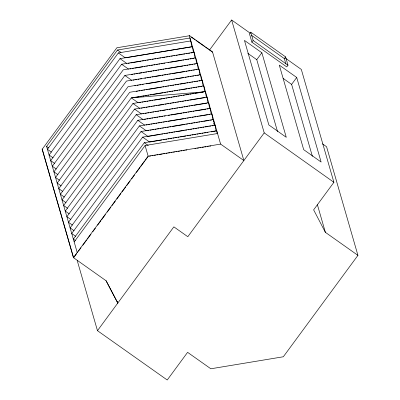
<?xml version="1.0" encoding="UTF-8"?>
<svg xmlns="http://www.w3.org/2000/svg" width="400" height="400" viewBox="0 0 400 400"><rect width="100%" height="100%" fill="white"/><g stroke="black" fill="none" stroke-linecap="round" stroke-linejoin="round"><path stroke-width="0.6" d="M77.29 252.78L46.59 146.41L117.51 50.015L189.985 38.005L190.55 41.56M125.945 57.755L191.77 46.835L190.825 40.915L118.35 52.925L47.43 149.32L51.415 152.14M190.955 52.955L193.415 52.55L192.47 46.625L120 58.635L49.08 155.03L53.065 157.85M195.035 58.155L194.09 52.23L121.62 64.245L50.695 160.64L54.685 163.455M198.27 69.365L197.325 63.445L124.855 75.455L53.93 171.85L57.92 174.67M206.36 97.395L205.415 91.475L132.945 103.485L62.025 199.88L66.01 202.7M207.98 103L207.035 97.08L134.56 109.09L63.64 205.485L67.63 208.305M209.6 108.61L208.655 102.685L136.18 114.695L65.26 211.09L69.245 213.91M211.215 114.215L210.27 108.29L137.8 120.3L66.875 216.695L70.865 219.515M212.835 119.82L211.89 113.895L139.415 125.91L68.495 222.305L72.48 225.12M213.805 123.185L214.45 125.425L213.495 119.495L141.035 131.515L70.115 227.91L74.1 230.725M216.07 131.03L215.125 125.11L142.655 137.12L71.73 233.515L75.72 236.335M209.54 50.03L231.63 20L250.45 33.35M217.215 133.675L216.745 130.715L144.27 142.725L73.35 239.12L75.345 240.53M74.16 241.925L145.08 145.53L217.55 133.52M117.9 303.3L106.16 280.81L73.435 257.635L148.045 156.225L220.605 144.095L243.86 160.535L212.495 51.86L189.235 35.42L220.605 144.095M76.555 253.78L73.6 257.795L42.25 149.185L116.865 47.77L189.335 35.76M78.4 251.27L80.985 247.755M82.83 245.245L86.525 240.225M87.265 239.22L90.96 234.2M92.805 231.69L95.39 228.175M97.605 225.165L100.93 220.645M101.67 219.64L105.365 214.62M107.21 212.11L110.905 207.09M112.015 205.585L115.335 201.065M116.815 199.06L120.88 193.535M121.985 192.03L125.68 187.01M126.79 185.5L130.115 180.985M131.59 178.975L134.545 174.96M136.39 172.45L140.085 167.43M140.825 166.425L144.52 161.405M145.255 160.4L147.845 156.885M322.515 143.865L326.585 146.745L357.935 255.355L283.32 356.77L210.85 368.78L187.59 352.34L167.24 380L97.47 330.68L173.86 226.85L187.815 236.71L264.21 132.88L231.63 20M285.55 58.25L301.32 69.435L333.9 182.31L313.635 209.855L325.375 232.34L357.935 255.355M250.75 32.175L249.49 33.88L251.895 42.195L286.735 66.915L287.995 65.21L285.595 56.89L250.75 32.175L253.15 40.495L287.995 65.21M251.895 42.195L253.15 40.495M277.54 131.62L256.77 59.67L261.87 52.76L244.45 40.405L268.85 124.945L286.27 137.305L261.87 52.76M285.88 63.945L284.335 58.595L285.595 56.89M312.385 156.34L291.615 84.385L296.715 77.48L279.29 65.12L303.695 149.665L321.115 162.025L296.715 77.48M128.205 63.365L129.44 63.16M130.67 62.955L141.125 61.22M142.355 61.02L143.585 60.815M144.815 60.61L146.05 60.405M147.28 60.2L148.51 60M149.74 59.795L150.97 59.59M152.2 59.385L153.43 59.18M154.66 58.975L155.89 58.775M157.12 58.57L158.35 58.365M159.58 58.16L160.81 57.955M162.045 57.755L165.12 57.245M166.35 57.04L167.58 56.835M168.81 56.63L170.04 56.425M171.27 56.22L172.5 56.02M173.73 55.815L174.96 55.61M176.19 55.405L177.42 55.2M178.655 55L182.345 54.385M183.575 54.18L184.805 53.975M186.035 53.775L187.265 53.57M188.495 53.365L189.725 53.16M129.825 68.97L131.055 68.765M132.285 68.565L133.515 68.36M134.745 68.155L142.745 66.83M143.975 66.625L145.205 66.42M146.435 66.215L147.665 66.01M148.895 65.81L150.125 65.605M151.355 65.4L152.585 65.195M153.82 64.99L155.05 64.785M156.28 64.585L157.51 64.38M158.74 64.175L159.97 63.97M161.2 63.765L162.43 63.565M163.66 63.36L164.89 63.155M167.965 62.645L169.195 62.44M170.43 62.235L181.5 60.4M182.73 60.195L183.96 59.99M185.19 59.785L186.425 59.585M187.655 59.38L188.885 59.175M190.115 58.97L191.345 58.765M192.575 58.565L193.805 58.36M131.445 74.575L132.675 74.375M133.905 74.17L135.135 73.965M136.365 73.76L137.595 73.555M138.825 73.35L141.9 72.84M143.13 72.64L144.36 72.435M145.595 72.23L146.825 72.025M148.055 71.82L149.285 71.62M150.515 71.415L151.745 71.21M152.975 71.005L154.205 70.8M155.435 70.595L156.665 70.395M157.895 70.19L159.125 69.985M160.355 69.78L161.59 69.575M162.82 69.375L164.05 69.17M165.28 68.965L166.51 68.76M167.74 68.555L183.12 66.005M184.35 65.8L185.58 65.595M186.81 65.395L188.04 65.19M189.27 64.985L190.5 64.78M191.73 64.575L192.96 64.375M194.195 64.17L195.425 63.965M133.06 80.185L134.29 79.98M135.52 79.775L136.755 79.57M137.985 79.365L139.215 79.16M140.445 78.96L141.675 78.755M144.75 78.245L145.98 78.04M147.21 77.835L148.44 77.63M149.67 77.43L150.9 77.225M152.13 77.02L153.365 76.815M154.595 76.61L160.745 75.59M161.975 75.385L163.205 75.185M164.435 74.98L165.665 74.775M166.895 74.57L168.125 74.365M169.36 74.16L170.59 73.96M171.82 73.755L184.735 71.61M185.97 71.405L187.2 71.205M188.43 71L189.66 70.795M190.89 70.59L192.12 70.385M193.35 70.185L194.58 69.98M195.81 69.775L197.04 69.57M134.68 85.79L135.91 85.585M137.14 85.38L138.37 85.175M139.6 84.97L140.83 84.77M142.06 84.565L143.29 84.36M146.37 83.85L159.9 81.605M161.135 81.4L162.365 81.195M163.595 80.995L164.825 80.79M166.055 80.585L167.285 80.38M168.515 80.175L169.745 79.97M170.975 79.77L172.205 79.565M173.435 79.36L174.665 79.155M175.895 78.95L183.895 77.625M185.125 77.42L186.355 77.215M187.585 77.015L188.815 76.81M190.045 76.605L191.275 76.4M192.505 76.195L193.74 75.995M194.97 75.79L196.2 75.585M197.43 75.38L198.66 75.175M136.3 91.395L137.53 91.19M138.76 90.985L139.99 90.78M141.22 90.58L142.45 90.375M143.68 90.17L144.91 89.965M146.14 89.76L147.37 89.56M148.6 89.355L161.52 87.21M162.75 87.005L163.98 86.805M165.21 86.6L166.44 86.395M167.67 86.19L168.905 85.985M170.135 85.78L171.365 85.58M172.595 85.375L173.825 85.17M175.055 84.965L176.285 84.76M177.515 84.56L178.745 84.355M179.975 84.15L185.515 83.23M186.745 83.025L187.975 82.825M189.205 82.62L190.435 82.415M191.665 82.21L192.895 82.005M194.125 81.805L195.355 81.6M196.585 81.395L197.815 81.19M199.045 80.985L200.275 80.785M136.685 97.205L139.145 96.795M140.375 96.59L141.605 96.39M142.835 96.185L144.07 95.98M145.3 95.775L146.53 95.57M147.76 95.37L148.99 95.165M150.22 94.96L151.45 94.755M152.68 94.55L163.14 92.815M164.37 92.615L165.6 92.41M166.83 92.205L168.06 92M169.29 91.795L170.52 91.59M171.75 91.39L172.98 91.185M174.21 90.98L175.44 90.775M176.675 90.57L177.905 90.37M179.135 90.165L180.365 89.96M181.595 89.755L187.13 88.835M188.36 88.635L189.59 88.43M190.82 88.225L192.05 88.02M193.285 87.815L194.515 87.615M195.745 87.41L196.975 87.205M198.205 87L199.435 86.795M200.665 86.595L201.895 86.39M139.535 102.605L140.765 102.4M141.995 102.2L143.225 101.995M144.455 101.79L145.685 101.585M146.915 101.38L148.145 101.175M149.375 100.975L150.605 100.77M151.835 100.565L153.07 100.36M154.3 100.155L162.295 98.83M163.525 98.625L164.755 98.42M165.985 98.22L167.215 98.015M168.45 97.81L169.68 97.605M170.91 97.4L172.14 97.2M173.37 96.995L174.6 96.79M175.83 96.585L177.06 96.38M178.29 96.18L179.52 95.975M180.75 95.77L181.98 95.565M183.21 95.36L184.445 95.155M185.675 94.955L188.75 94.445M189.98 94.24L191.21 94.035M192.44 93.83L193.67 93.625M194.9 93.425L203.515 91.995M141.15 108.21L142.38 108.01M143.615 107.805L144.845 107.6M146.075 107.395L147.305 107.19M148.535 106.99L149.765 106.785M150.995 106.58L152.225 106.375M153.455 106.17L154.685 105.965M155.915 105.765L157.145 105.56M158.375 105.355L163.915 104.435M165.145 104.235L166.375 104.03M167.605 103.825L168.835 103.62M170.065 103.415L171.295 103.21M172.525 103.01L173.755 102.805M174.985 102.6L176.22 102.395M177.45 102.19L178.68 101.99M179.91 101.785L181.14 101.58M182.37 101.375L183.6 101.17M184.83 100.97L186.06 100.765M187.29 100.56L188.52 100.355M189.75 100.15L205.13 97.6M142.77 113.82L144 113.615M145.23 113.41L146.46 113.205M147.69 113L148.92 112.8M150.15 112.595L151.385 112.39M152.615 112.185L153.845 111.98M155.075 111.78L156.305 111.575M157.535 111.37L158.765 111.165M159.995 110.96L161.225 110.755M162.455 110.555L165.53 110.045M166.76 109.84L167.995 109.635M169.225 109.43L170.455 109.225M171.685 109.02L172.915 108.82M174.145 108.615L175.375 108.41M176.605 108.205L177.835 108M179.065 107.8L180.295 107.595M181.525 107.39L182.755 107.185M183.99 106.98L185.22 106.78M186.45 106.575L187.68 106.37M188.91 106.165L190.14 105.96M191.37 105.755L192.6 105.555M193.83 105.35L206.75 103.205M144.39 119.425L145.62 119.22M146.85 119.015L148.08 118.81M149.31 118.61L150.54 118.405M151.77 118.2L153 117.995M154.23 117.79L155.46 117.59M156.69 117.385L157.92 117.18M159.155 116.975L160.385 116.77M161.615 116.565L162.845 116.365M164.075 116.16L165.305 115.955M168.38 115.445L169.61 115.24M170.84 115.035L181.915 113.2M183.145 112.995L184.375 112.79M185.605 112.59L186.835 112.385M188.065 112.18L189.295 111.975M190.525 111.77L191.76 111.565M192.99 111.365L194.22 111.16M195.45 110.955L205.905 109.22M207.135 109.015L208.37 108.81M146.005 125.03L147.235 124.825M148.465 124.62L149.695 124.42M150.93 124.215L152.16 124.01M153.39 123.805L154.62 123.6M155.85 123.4L157.08 123.195M158.31 122.99L159.54 122.785M160.77 122.58L162 122.375M163.23 122.175L164.46 121.97M165.69 121.765L166.92 121.56M168.155 121.355L183.535 118.805M184.765 118.6L185.995 118.4M187.225 118.195L188.455 117.99M189.685 117.785L190.915 117.58M192.145 117.375L193.375 117.175M194.605 116.97L195.835 116.765M197.065 116.56L198.295 116.355M199.525 116.155L207.525 114.825M208.755 114.62L209.985 114.42M147.625 130.635L148.855 130.43M150.085 130.23L151.315 130.025M152.545 129.82L153.775 129.615M155.005 129.41L156.235 129.21M157.465 129.005L158.7 128.8M159.93 128.595L161.16 128.39M162.39 128.185L163.62 127.985M164.85 127.78L166.08 127.575M167.31 127.37L168.54 127.165M169.77 126.965L171 126.76M172.23 126.555L185.15 124.41M186.38 124.21L187.61 124.005M188.84 123.8L190.07 123.595M191.305 123.39L192.535 123.185M193.765 122.985L194.995 122.78M196.225 122.575L197.455 122.37M198.685 122.165L199.915 121.965M201.145 121.76L202.375 121.555M203.605 121.35L209.145 120.43M210.375 120.23L211.605 120.025M160.315 134.405L148.01 136.445L141.035 131.515M161.545 134.2L162.775 133.995M164.005 133.795L165.235 133.59M166.465 133.385L167.7 133.18M168.93 132.975L170.16 132.775M171.39 132.57L172.62 132.365M173.85 132.16L175.08 131.955M176.31 131.75L184.31 130.425M185.54 130.22L186.77 130.02M188 129.815L189.23 129.61M190.46 129.405L191.69 129.2M192.92 128.995L194.15 128.795M195.38 128.59L196.61 128.385M197.84 128.18L199.07 127.975M200.305 127.775L201.535 127.57M202.765 127.365L203.995 127.16M205.225 126.955L208.3 126.445M209.53 126.24L210.76 126.04M211.99 125.835L213.22 125.63M161.935 140.01L149.63 142.05L142.655 137.12M163.165 139.805L164.395 139.605M165.625 139.4L166.855 139.195M168.085 138.99L169.315 138.785M170.545 138.585L171.775 138.38M173.005 138.175L174.235 137.97M175.47 137.765L176.7 137.56M177.93 137.36L179.16 137.155M180.39 136.95L185.925 136.03M187.155 135.83L188.385 135.625M189.615 135.42L190.85 135.215M192.08 135.01L193.31 134.805M194.54 134.605L195.77 134.4M197 134.195L198.23 133.99M199.46 133.785L200.69 133.585M201.92 133.38L203.15 133.175M204.38 132.97L205.61 132.765M206.84 132.56L208.075 132.36M211.15 131.85L215.455 131.135M149.44 156.18L150.67 155.975M151.895 155.77L153.125 155.57M154.355 155.365L155.585 155.16M156.81 154.96L158.04 154.755M159.27 154.55L162.34 154.04M163.565 153.84L164.795 153.635M166.025 153.43L167.25 153.225M168.48 153.025L169.71 152.82M170.935 152.615L172.165 152.415M173.395 152.21L174.62 152.005M175.85 151.8L177.08 151.6M178.305 151.395L179.535 151.19M180.765 150.99L181.99 150.785M183.22 150.58L184.45 150.375M185.675 150.175L186.905 149.97M194.89 148.645L196.12 148.445M197.345 148.24L198.575 148.035M199.805 147.83L201.03 147.63M202.26 147.425L203.49 147.22M204.715 147.02L205.945 146.815M207.175 146.61L208.4 146.405M209.63 146.205L210.86 146M203.5 91.895L131.325 97.88L60.405 194.275L64.39 197.09M191.36 37.19L194.895 39.69M195.91 40.405L204.505 46.48M205.515 47.195L208.55 49.34M209.56 50.055L212.595 52.2M117.51 50.015L121 52.48M118.35 52.925L125.33 57.855M120 58.635L126.975 63.57M121.62 64.245L128.595 69.175M124.855 75.455L131.83 80.385M138.305 102.81L131.325 97.88L203.8 85.865L204.745 91.79M132.945 103.485L139.92 108.415M134.56 109.09L141.54 114.02M136.18 114.695L143.16 119.63M137.8 120.3L144.775 125.235M139.415 125.91L146.395 130.84M144.27 142.725L148.26 145.545M46.59 146.41L48.585 147.82M56.3 169.06L52.315 166.245L123.235 69.85L195.71 57.84L196.655 63.76M59.535 180.275L55.55 177.455L126.47 81.06L198.945 69.05L199.89 74.975M61.155 185.88L57.17 183.06L128.09 86.665L200.565 74.655L201.51 80.58M62.775 191.485L58.785 188.67L129.71 92.275L202.18 80.26L203.125 86.185M251.51 35.31L284.335 58.595M247.81 53.315L256.77 59.67M283.155 78.385L291.615 84.385M264.21 132.88L333.9 182.31M105.995 280.65L117.815 303.025L117.295 301.22M317.405 204.74L325.375 232.34M145.08 145.53L148.21 156.385M77.19 260.435L97.47 330.68M42.065 148.96L73.435 257.635M213.495 119.495L213.595 121.58"/></g></svg>
